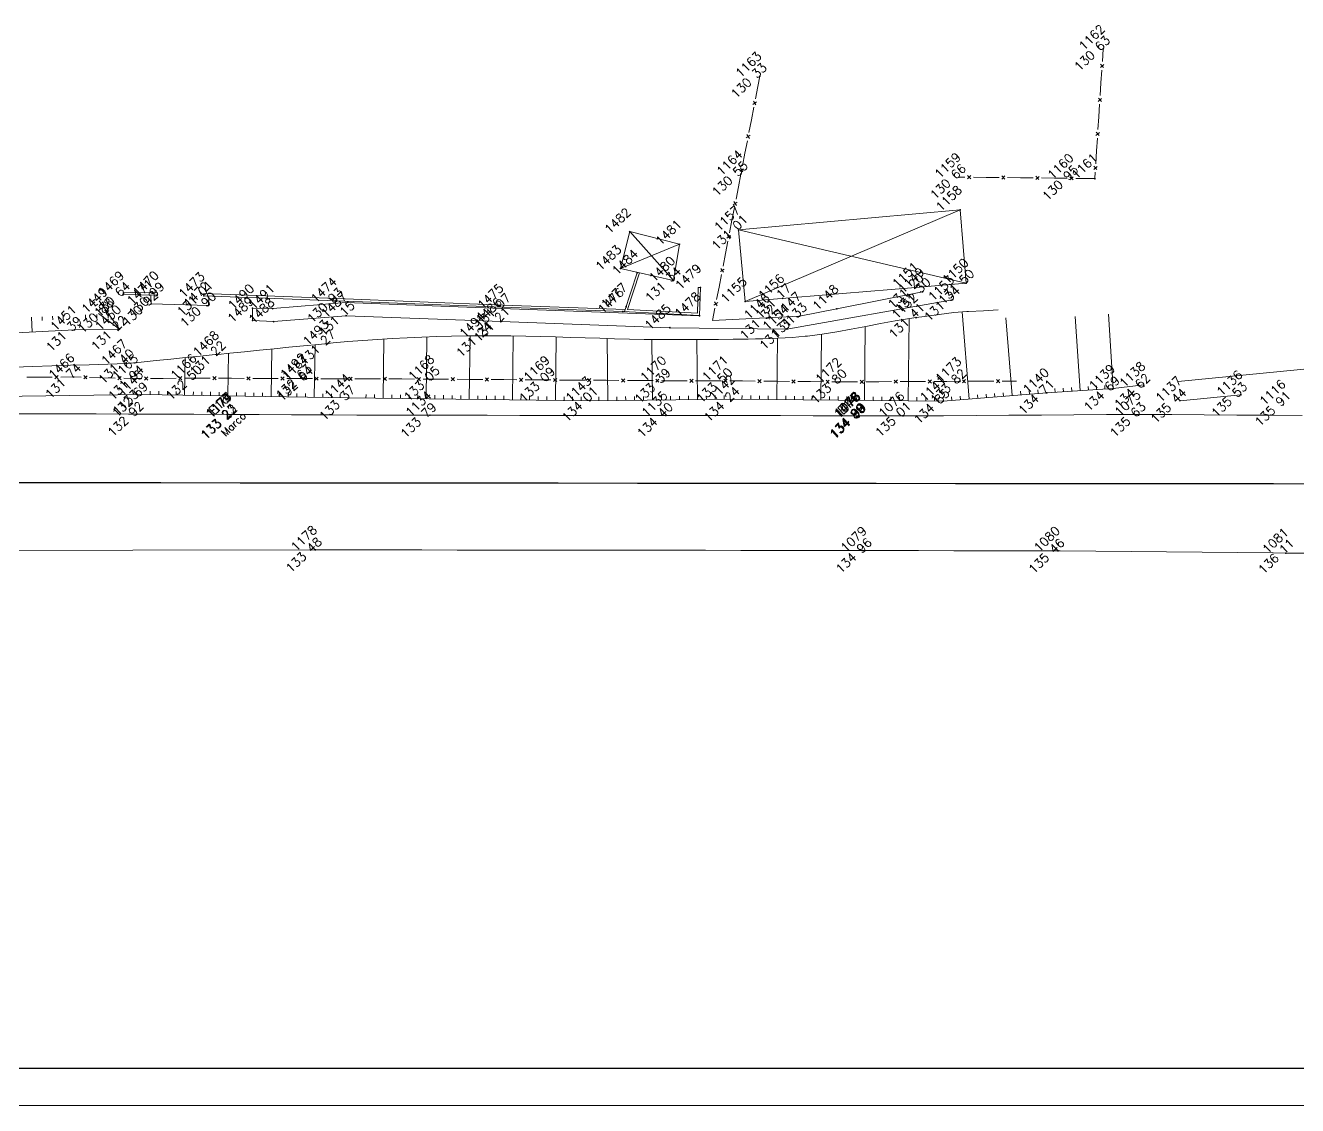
# Model space of a CAD drawing. Header units: millimetres. Extents: x -16 to 1007, y 828 to 1356.
# Drawn here: x 179.7 to 265.7, y 828 to 901 of the extents above; entities that cross this region are included whole.
import ezdxf
from ezdxf.enums import TextEntityAlignment as Align

# ---------------------------------------------------------------- set-up
doc = ezdxf.new("R2010")
doc.units = ezdxf.units.MM
doc.header["$LTSCALE"] = 4
for name, pattern in [('CONTINUOUS1', [0, 0, 0]), ('DGN1', [6.136558, 0, -6.136558]), ('DGN4', [16.364154, 8.182077, -4.091038, 0, -4.091038])]:
    doc.linetypes.add(name, pattern=pattern)
for name, color, linetype, lineweight in [('10', 7, 'CONTINUOUS1', 0), ('13', 7, 'CONTINUOUS1', 0), ('17', 7, 'CONTINUOUS1', 0), ('2', 7, 'CONTINUOUS1', 0), ('4', 7, 'CONTINUOUS1', 0), ('Level 17', 7, 'Continuous', 0), ('Level 22', 7, 'Continuous', 0)]:
    doc.layers.add(name, color=color, linetype=linetype, lineweight=lineweight)
for name, color, linetype, lineweight, true_color in [('19', 4, 'CONTINUOUS1', 0, 0x00ffff), ('51', 1, 'CONTINUOUS1', 0, 0xff0000), ('53', 3, 'CONTINUOUS1', 0, 0x00ff00), ('54', 4, 'CONTINUOUS1', 0, 0x00ffff), ('55', 5, 'CONTINUOUS1', 0, 0x0000ff), ('7', 6, 'CONTINUOUS1', 0, 0xff00ff), ('8', 1, 'CONTINUOUS1', 0, 0xff0000)]:
    doc.layers.add(name, color=color, linetype=linetype, lineweight=lineweight, true_color=true_color)
doc.styles.get("Standard").update_dxf_attribs({"font": 'txt_____.ttf'})

msp = doc.modelspace()

# ---------------------------------------------------------------- linework, layer by layer
at = {"layer": '10', "linetype": 'Continuous', "lineweight": 0}
for p, q in [((252.367, 898.171), (252.601, 898.376)), ((252.382, 898.39), (252.587, 898.156)), ((229.121, 895.846), (228.863, 895.672)), ((229.079, 895.63), (228.905, 895.888)), ((252.218, 895.871), (252.452, 896.077)), ((252.233, 896.091), (252.438, 895.857)), ((252.069, 893.572), (252.303, 893.777)), ((252.083, 893.792), (252.289, 893.558)), ((228.682, 893.584), (228.424, 893.41)), ((228.64, 893.368), (228.466, 893.626)), ((228.244, 891.322), (227.986, 891.148)), ((228.202, 891.107), (228.028, 891.364)), ((251.92, 891.273), (252.154, 891.478)), ((251.934, 891.492), (252.139, 891.259)), ((243.612, 890.861), (243.39, 890.644)), ((243.392, 890.864), (243.61, 890.642)), ((245.916, 890.834), (245.694, 890.617)), ((245.696, 890.837), (245.914, 890.615)), ((248.22, 890.807), (247.998, 890.59)), ((248, 890.81), (248.217, 890.588)), ((250.524, 890.78), (250.301, 890.563)), ((250.304, 890.783), (250.521, 890.56)), ((227.805, 889.061), (227.547, 888.887)), ((227.763, 888.845), (227.589, 889.102)), ((227.367, 886.799), (227.109, 886.625)), ((227.325, 886.583), (227.151, 886.841)), ((226.928, 884.537), (226.67, 884.363)), ((226.886, 884.321), (226.712, 884.579)), ((226.49, 882.275), (226.232, 882.101)), ((226.448, 882.059), (226.274, 882.317)), ((186.047, 880.483), (184.629, 881.541)), ((181.675, 877.348), (181.897, 877.129)), ((181.895, 877.349), (181.677, 877.128)), ((183.846, 877.332), (183.62, 877.117)), ((183.626, 877.337), (183.84, 877.112)), ((186.149, 877.273), (185.924, 877.059)), ((185.929, 877.279), (186.143, 877.053)), ((187.738, 877.251), (187.96, 877.033)), ((187.958, 877.253), (187.74, 877.031)), ((190.042, 877.269), (190.264, 877.051)), ((190.262, 877.27), (190.044, 877.049)), ((192.568, 877.27), (192.347, 877.052)), ((192.348, 877.272), (192.567, 877.051)), ((194.872, 877.259), (194.651, 877.04)), ((194.652, 877.26), (194.871, 877.039)), ((197.176, 877.248), (196.955, 877.029)), ((196.956, 877.249), (197.174, 877.028)), ((199.259, 877.239), (199.479, 877.018)), ((199.479, 877.238), (199.259, 877.019)), ((201.563, 877.231), (201.783, 877.01)), ((201.783, 877.23), (201.563, 877.011)), ((204.087, 877.222), (203.867, 877.002)), ((203.867, 877.222), (204.087, 877.002)), ((206.171, 877.214), (206.391, 876.993)), ((206.391, 877.213), (206.171, 876.994)), ((208.696, 877.199), (208.474, 876.981)), ((208.476, 877.201), (208.694, 876.979)), ((211, 877.182), (210.778, 876.964)), ((210.78, 877.184), (210.998, 876.962)), ((213.304, 877.165), (213.082, 876.946)), ((213.084, 877.166), (213.302, 876.945)), ((215.607, 877.148), (215.386, 876.93)), ((215.387, 877.15), (215.606, 876.928)), ((217.911, 877.134), (217.69, 876.915)), ((217.691, 877.135), (217.91, 876.914)), ((220.215, 877.119), (219.994, 876.901)), ((219.995, 877.121), (220.214, 876.899)), ((222.519, 877.105), (222.298, 876.886)), ((222.299, 877.106), (222.518, 876.885)), ((224.823, 877.099), (224.602, 876.88)), ((224.603, 877.1), (224.822, 876.88)), ((227.128, 877.095), (226.906, 876.877)), ((226.908, 877.097), (227.125, 876.875)), ((229.432, 877.072), (229.209, 876.855)), ((229.212, 877.074), (229.429, 876.852)), ((231.735, 877.05), (231.513, 876.832)), ((231.515, 877.052), (231.733, 876.83)), ((234.039, 877.028), (233.817, 876.81)), ((233.819, 877.03), (234.037, 876.808)), ((236.122, 877.028), (236.343, 876.809)), ((236.342, 877.029), (236.123, 876.808)), ((238.426, 877.039), (238.647, 876.82)), ((238.646, 877.04), (238.427, 876.819)), ((240.73, 877.05), (240.951, 876.831)), ((240.95, 877.051), (240.731, 876.83)), ((243.034, 877.061), (243.255, 876.842)), ((243.254, 877.062), (243.035, 876.841)), ((245.338, 877.072), (245.559, 876.853)), ((245.558, 877.073), (245.339, 876.852))]:
    msp.add_line(p, q, dxfattribs=at)
at = {"layer": '10', "linetype": 'DGN1', "lineweight": 0}
msp.add_line((246.6, 876.968), (257.629, 876.933), dxfattribs=at)
at = {"layer": '10', "linetype": 'Continuous', "lineweight": 0}
for points in [[(252.559, 899.423), (252.503, 898.561)], [(229.211, 896.89), (229.346, 897.585)], [(252.466, 897.986), (252.41, 897.124)], [(229.047, 896.042), (229.211, 896.89)], [(252.41, 897.124), (252.354, 896.261)], [(228.773, 894.628), (228.937, 895.476)], [(252.317, 895.687), (252.261, 894.824)], [(228.608, 893.78), (228.773, 894.628)], [(252.261, 894.824), (252.205, 893.962)], [(228.334, 892.366), (228.499, 893.215)], [(252.167, 893.387), (252.111, 892.525)], [(228.17, 891.518), (228.334, 892.366)], [(252.111, 892.525), (252.056, 891.663)], [(227.896, 890.105), (228.06, 890.953)], [(243.213, 890.756), (242.809, 890.761)], [(244.653, 890.739), (243.789, 890.749)], [(245.517, 890.729), (244.653, 890.739)], [(246.957, 890.712), (246.093, 890.722)], [(247.821, 890.702), (246.957, 890.712)], [(249.261, 890.685), (248.397, 890.695)], [(250.125, 890.675), (249.261, 890.685)], [(251.564, 890.656), (250.701, 890.668)], [(252.018, 891.088), (251.99, 890.651), (251.564, 890.656)], [(227.731, 889.256), (227.896, 890.105)], [(227.457, 887.843), (227.621, 888.691)], [(227.293, 886.994), (227.457, 887.843)], [(227.018, 885.581), (227.183, 886.429)], [(226.854, 884.733), (227.018, 885.581)], [(226.58, 883.319), (226.744, 884.167)], [(226.141, 881.057), (232.022, 881.345), (234.547, 881.848), (240.346, 883.003)], [(226.416, 882.471), (226.58, 883.319)], [(188.175, 882.193), (192.066, 882.079)], [(226.141, 881.057), (226.306, 881.905)], [(178.924, 877.918), (180.19, 877.957), (181.456, 877.996), (182.721, 878.036), (183.987, 878.075), (185.253, 878.115), (186.519, 878.154), (186.519, 878.154), (186.519, 878.154)], [(180.634, 877.233), (179.77, 877.228)], [(181.498, 877.237), (180.634, 877.233)], [(182.938, 877.245), (182.074, 877.24)], [(183.445, 877.232), (182.938, 877.245)], [(184.885, 877.195), (184.021, 877.217)], [(185.748, 877.173), (184.885, 877.195)], [(187.188, 877.137), (186.324, 877.159)], [(187.561, 877.139), (187.188, 877.137)], [(189.001, 877.151), (188.137, 877.144)], [(189.865, 877.157), (189.001, 877.151)], [(191.305, 877.167), (191.145, 877.167), (190.441, 877.162)], [(192.169, 877.162), (191.305, 877.167)], [(193.609, 877.155), (192.745, 877.16)], [(194.473, 877.151), (193.609, 877.155)], [(195.913, 877.144), (195.049, 877.149)], [(196.777, 877.14), (195.913, 877.144)], [(198.217, 877.133), (197.353, 877.137)], [(199.081, 877.13), (198.691, 877.131), (198.217, 877.133)], [(200.521, 877.124), (199.657, 877.127)], [(201.385, 877.121), (200.521, 877.124)], [(202.825, 877.116), (201.961, 877.119)], [(203.689, 877.113), (202.825, 877.116)], [(205.129, 877.108), (204.265, 877.111)], [(205.993, 877.105), (205.129, 877.108)], [(207.433, 877.099), (207.222, 877.1), (206.569, 877.103)], [(208.297, 877.092), (207.433, 877.099)], [(209.737, 877.081), (208.873, 877.088)], [(210.601, 877.075), (209.737, 877.081)], [(212.041, 877.064), (211.177, 877.071)], [(212.905, 877.058), (212.041, 877.064)], [(214.345, 877.047), (213.481, 877.053)], [(215.209, 877.041), (215.017, 877.042), (214.345, 877.047)], [(216.649, 877.032), (215.785, 877.037)], [(217.513, 877.026), (216.649, 877.032)], [(218.953, 877.017), (218.089, 877.023)], [(219.817, 877.012), (218.953, 877.017)], [(221.257, 877.003), (220.393, 877.008)], [(222.121, 876.998), (221.257, 877.003)], [(223.561, 876.992), (222.867, 876.993), (222.697, 876.994)], [(224.425, 876.99), (223.561, 876.992)], [(225.865, 876.988), (225.001, 876.989)], [(226.729, 876.986), (225.865, 876.988)], [(228.169, 876.975), (227.305, 876.983)], [(229.032, 876.966), (228.169, 876.975)], [(230.472, 876.952), (229.608, 876.961)], [(231.336, 876.944), (230.472, 876.952)], [(232.776, 876.93), (231.912, 876.938)], [(233.64, 876.922), (232.776, 876.93)], [(235.08, 876.913), (234.747, 876.911), (234.216, 876.916)], [(235.944, 876.917), (235.08, 876.913)], [(237.384, 876.924), (236.52, 876.92)], [(238.248, 876.928), (237.384, 876.924)], [(239.688, 876.935), (238.824, 876.931)], [(240.552, 876.939), (239.688, 876.935)], [(241.992, 876.946), (241.128, 876.942)], [(242.856, 876.95), (241.992, 876.946)], [(244.296, 876.957), (243.432, 876.953)], [(245.16, 876.961), (244.296, 876.957)], [(246.6, 876.968), (245.736, 876.964)], [(255.299, 876.702), (253.243, 876.458)], [(139.074, 874.79), (155.195, 874.733), (171.154, 874.754), (187.231, 874.737), (207.033, 874.655), (222.993, 874.638)]]:
    msp.add_lwpolyline(points, dxfattribs=at)
at = {"layer": '10', "linetype": 'Continuous', "lineweight": 13}
for points in [[(177.844, 874.751), (180.048, 874.749), (182.253, 874.747), (184.457, 874.743), (186.661, 874.739), (187.231, 874.737), (188.865, 874.733), (191.069, 874.724), (193.273, 874.714), (195.477, 874.702), (197.682, 874.69), (199.886, 874.679), (202.09, 874.669), (204.294, 874.661), (206.498, 874.656), (207.033, 874.655), (208.702, 874.653), (210.906, 874.651), (213.111, 874.649), (215.315, 874.646), (217.519, 874.644), (219.723, 874.642), (221.927, 874.639), (222.993, 874.638), (224.131, 874.637), (226.335, 874.635), (228.54, 874.633), (230.744, 874.63), (232.948, 874.628), (235.152, 874.626), (237.356, 874.624), (239.022, 874.622), (239.56, 874.622), (241.765, 874.626), (243.969, 874.638), (246.173, 874.653), (248.377, 874.67), (250.581, 874.685), (252.785, 874.696), (254.989, 874.7), (254.999, 874.7), (257.193, 874.696), (259.398, 874.686), (261.602, 874.672), (263.806, 874.657), (266.01, 874.643)], [(199.282, 865.558), (174.587, 865.506), (150.243, 865.543), (125.898, 865.546), (109.457, 865.494), (92.364, 865.526), (74.965, 865.583), (64.326, 865.704), (61.563, 865.211), (57.816, 862.762), (55.889, 862.118)], [(199.282, 865.558), (201.681, 865.555), (204.08, 865.552), (206.479, 865.549), (208.877, 865.546), (211.276, 865.543), (213.675, 865.54), (216.073, 865.537), (218.472, 865.534), (220.871, 865.531), (223.269, 865.528), (225.668, 865.525), (228.067, 865.522), (230.465, 865.519), (232.864, 865.516), (235.263, 865.513), (236.471, 865.512), (237.661, 865.51), (240.06, 865.506), (242.459, 865.502), (244.857, 865.497), (247.256, 865.491), (249.504, 865.485), (249.655, 865.485), (252.053, 865.473), (254.452, 865.452), (256.851, 865.427), (259.249, 865.399), (261.648, 865.372), (264.046, 865.347), (264.915, 865.34), (266.445, 865.329)]]:
    msp.add_lwpolyline(points, dxfattribs=at)
at = {"layer": '10', "linetype": 'DGN4', "lineweight": 30}
msp.add_lwpolyline([(178.09, 870.115), (183.463, 870.11), (188.837, 870.104), (194.211, 870.099), (199.584, 870.093), (204.958, 870.088), (210.332, 870.083), (215.705, 870.078), (221.079, 870.073), (226.453, 870.068), (231.826, 870.063), (237.2, 870.058), (242.574, 870.053), (247.948, 870.048), (253.321, 870.043), (258.695, 870.038), (264.069, 870.034), (269.442, 870.029)], dxfattribs=at)
at = {"layer": '13', "linetype": 'Continuous', "lineweight": 0}
for points in [[(252.541, 899.405, 1), (252.577, 899.44, 1), (252.541, 899.405, 1)], [(229.328, 897.567, 1), (229.364, 897.602, 1), (229.328, 897.567, 1)], [(228.042, 890.933, 1), (228.078, 890.968, 1), (228.042, 890.933, 1)], [(242.791, 890.744, 1), (242.826, 890.778, 1), (242.791, 890.744, 1)], [(250.382, 890.655, 1), (250.418, 890.689, 1), (250.382, 890.655, 1)], [(227.879, 887.165, 1), (227.915, 887.2, 1), (227.879, 887.165, 1)], [(223.492, 883.756, 1), (223.528, 883.791, 1), (223.492, 883.756, 1)], [(243.276, 883.567, 1), (243.312, 883.602, 1), (243.276, 883.567, 1)], [(186.273, 882.792, 1), (186.309, 882.827, 1), (186.273, 882.792, 1)], [(188.58, 882.767, 1), (188.616, 882.802, 1), (188.58, 882.767, 1)], [(191.724, 882.718, 1), (191.76, 882.753, 1), (191.724, 882.718, 1)], [(230.868, 882.544, 1), (230.904, 882.579, 1), (230.868, 882.544, 1)], [(239.86, 883.27, 1), (239.896, 883.305, 1), (239.86, 883.27, 1)], [(240.328, 882.986, 1), (240.364, 883.021, 1), (240.328, 882.986, 1)], [(185.155, 881.676, 1), (185.191, 881.711, 1), (185.155, 881.676, 1)], [(188.157, 882.176, 1), (188.193, 882.211, 1), (188.157, 882.176, 1)], [(192.048, 882.062, 1), (192.084, 882.096, 1), (192.048, 882.062, 1)], [(200.664, 882.375, 1), (200.7, 882.41, 1), (200.664, 882.375, 1)], [(211.927, 881.938, 1), (211.963, 881.972, 1), (211.927, 881.938, 1)], [(242.356, 882.451, 1), (242.392, 882.485, 1), (242.356, 882.451, 1)], [(201.346, 881.37, 1), (201.382, 881.405, 1), (201.346, 881.37, 1)], [(211.824, 880.981, 1), (211.86, 881.016, 1), (211.824, 880.981, 1)], [(229.894, 881.224, 1), (229.93, 881.259, 1), (229.894, 881.224, 1)], [(232.004, 881.328, 1), (232.04, 881.363, 1), (232.004, 881.328, 1)], [(239.888, 881.237, 1), (239.924, 881.271, 1), (239.888, 881.237, 1)], [(182.975, 880.413, 1), (183.011, 880.448, 1), (182.975, 880.413, 1)], [(186.029, 880.466, 1), (186.065, 880.5, 1), (186.029, 880.466, 1)], [(210.705, 880.027, 1), (210.741, 880.061, 1), (210.705, 880.027, 1)], [(231.15, 880.468, 1), (231.186, 880.503, 1), (231.15, 880.468, 1)], [(200.114, 879.495, 1), (200.15, 879.529, 1), (200.114, 879.495, 1)], [(192.688, 878.755, 1), (192.724, 878.79, 1), (192.688, 878.755, 1)], [(186.478, 878.179, 1), (186.514, 878.214, 1), (186.478, 878.179, 1)], [(182.92, 877.227, 1), (182.956, 877.262, 1), (182.92, 877.227, 1)], [(187.17, 877.119, 1), (187.206, 877.154, 1), (187.17, 877.119, 1)], [(191.127, 877.15, 1), (191.163, 877.185, 1), (191.127, 877.15, 1)], [(198.582, 877.247, 1), (198.618, 877.282, 1), (198.582, 877.247, 1)], [(198.673, 877.114, 1), (198.709, 877.148, 1), (198.673, 877.114, 1)], [(207.204, 877.083, 1), (207.24, 877.118, 1), (207.204, 877.083, 1)], [(214.999, 877.025, 1), (215.035, 877.059, 1), (214.999, 877.025, 1)], [(222.849, 876.976, 1), (222.885, 877.01, 1), (222.849, 876.976, 1)], [(226.994, 876.968, 1), (227.03, 877.003, 1), (226.994, 876.968, 1)], [(234.729, 876.894, 1), (234.765, 876.928, 1), (234.729, 876.894, 1)], [(242.844, 876.933, 1), (242.88, 876.967, 1), (242.844, 876.933, 1)], [(255.283, 876.615, 1), (255.319, 876.65, 1), (255.283, 876.615, 1)], [(187.51, 876.037, 1), (187.546, 876.072, 1), (187.51, 876.037, 1)], [(201.526, 875.81, 1), (201.562, 875.845, 1), (201.526, 875.81, 1)], [(227.524, 875.729, 1), (227.56, 875.764, 1), (227.524, 875.729, 1)], [(248.723, 876.151, 1), (248.758, 876.185, 1), (248.723, 876.151, 1)], [(253.225, 876.441, 1), (253.261, 876.476, 1), (253.225, 876.441, 1)], [(261.847, 876.03, 1), (261.883, 876.064, 1), (261.847, 876.03, 1)], [(217.828, 875.625, 1), (217.864, 875.659, 1), (217.828, 875.625, 1)], [(241.722, 875.588, 1), (241.758, 875.623, 1), (241.722, 875.588, 1)], [(257.739, 875.622, 1), (257.775, 875.657, 1), (257.739, 875.622, 1)], [(264.71, 875.351, 1), (264.746, 875.385, 1), (264.71, 875.351, 1)], [(187.213, 874.72, 1), (187.249, 874.755, 1), (187.213, 874.72, 1)], [(193.495, 874.541, 1), (193.531, 874.576, 1), (193.495, 874.541, 1)], [(193.495, 874.541, 1), (193.531, 874.576, 1), (193.495, 874.541, 1)], [(193.54, 874.539, 1), (193.576, 874.574, 1), (193.54, 874.539, 1)], [(207.015, 874.638, 1), (207.051, 874.673, 1), (207.015, 874.638, 1)], [(222.975, 874.621, 1), (223.01, 874.656, 1), (222.975, 874.621, 1)], [(236.009, 874.566, 1), (236.045, 874.601, 1), (236.009, 874.566, 1)], [(236.013, 874.608, 1), (236.049, 874.643, 1), (236.013, 874.608, 1)], [(236.02, 874.559, 1), (236.056, 874.594, 1), (236.02, 874.559, 1)], [(236.032, 874.56, 1), (236.068, 874.595, 1), (236.032, 874.56, 1)], [(239.004, 874.605, 1), (239.04, 874.639, 1), (239.004, 874.605, 1)], [(254.981, 874.683, 1), (255.017, 874.717, 1), (254.981, 874.683, 1)], [(199.265, 865.54, 1), (199.3, 865.575, 1), (199.265, 865.54, 1)], [(236.453, 865.494, 1), (236.489, 865.529, 1), (236.453, 865.494, 1)], [(249.486, 865.468, 1), (249.522, 865.503, 1), (249.486, 865.468, 1)], [(264.897, 865.323, 1), (264.933, 865.357, 1), (264.897, 865.323, 1)]]:
    msp.add_lwpolyline(points, format="xyb", dxfattribs=at)
at = {"layer": '17', "linetype": 'Continuous', "lineweight": 0}
msp.add_lwpolyline([(193.531, 874.531, 1), (193.585, 874.583, 1), (193.531, 874.531, 1)], format="xyb", dxfattribs=at)
at = {"layer": '19', "linetype": 'Continuous', "lineweight": 0}
for p in [(242.374, 882.468), (223.255, 880.576)]:
    msp.add_line(p, (231.168, 880.485), dxfattribs=at)
for points in [[(223.255, 880.576), (211.842, 880.999), (201.364, 881.387), (196.462, 880.984), (195.043, 881.06), (195.041, 881.897), (196.4, 881.863)], [(225.267, 881.384), (211.875, 881.879), (201.344, 882.27), (196.406, 881.863)]]:
    msp.add_lwpolyline(points, dxfattribs=at)
at = {"layer": '2', "linetype": 'Continuous', "lineweight": 0}
for p, q in [((220.195, 881.66), (221.047, 884.279)), ((220.402, 881.8), (221.21, 884.283)), ((186.291, 882.81), (186.292, 882.964)), ((188.598, 882.784), (186.291, 882.81)), ((188.6, 882.938), (186.292, 882.964)), ((188.175, 882.193), (188.15, 882.777)), ((188.598, 882.784), (188.6, 882.938)), ((192.066, 882.079), (192.076, 882.662)), ((266.833, 877.846), (257.629, 876.933))]:
    msp.add_line(p, q, dxfattribs=at)
for points in [[(191.742, 882.735), (191.748, 882.885)], [(191.742, 882.735), (200.682, 882.392), (211.945, 881.955), (220.081, 881.666)], [(191.748, 882.885), (200.738, 882.54), (211.954, 882.105), (220.244, 881.811)], [(220.081, 881.666), (225.267, 881.39), (225.321, 883.291)], [(220.402, 881.8), (225.122, 881.558), (225.171, 883.295)], [(225.321, 883.291), (225.171, 883.295)], [(261.865, 876.047), (257.757, 875.639)]]:
    msp.add_lwpolyline(points, dxfattribs=at)
at = {"layer": '4', "linetype": 'Continuous', "lineweight": 0}
msp.add_line((187.528, 876.054), (155.904, 875.606), dxfattribs=at)
for points in [[(184.663, 882.399), (186.047, 880.483), (182.993, 880.43), (177.301, 880.137), (173.048, 879.903)], [(184.367, 882.473), (184.165, 882.327)], [(184.586, 882.171), (184.383, 882.024)], [(184.804, 881.868), (184.602, 881.722)], [(186.519, 878.154), (187.516, 878.254), (188.514, 878.354), (189.512, 878.453), (190.51, 878.553), (191.507, 878.653), (192.505, 878.753), (192.706, 878.773), (193.503, 878.852), (194.5, 878.952), (195.498, 879.051), (196.496, 879.151), (197.493, 879.25), (198.491, 879.349), (199.489, 879.448), (200.132, 879.512), (200.487, 879.547), (201.486, 879.637), (202.486, 879.716), (203.486, 879.786), (204.488, 879.847), (205.49, 879.898), (206.492, 879.94), (207.494, 879.974), (208.497, 879.999), (209.5, 880.016), (210.503, 880.026), (210.705, 880.027), (211.505, 880.027), (212.507, 880.018), (213.51, 880.002), (214.512, 879.979), (215.515, 879.952), (216.517, 879.921), (217.519, 879.89), (218.522, 879.859), (219.524, 879.83), (220.527, 879.805), (221.529, 879.785), (222.532, 879.773), (223.027, 879.77), (223.534, 879.768), (224.537, 879.769), (225.54, 879.773), (226.542, 879.781), (227.545, 879.792), (228.548, 879.806), (229.045, 879.814), (229.55, 879.824), (230.552, 879.858), (231.553, 879.917), (232.402, 879.995), (232.553, 880.012), (233.548, 880.144), (234.538, 880.303), (235.525, 880.48), (236.51, 880.666), (237.496, 880.853), (238.482, 881.031), (239.472, 881.192), (239.906, 881.254), (240.465, 881.332), (241.458, 881.472), (242.454, 881.592), (243.328, 881.661), (243.453, 881.667), (244.455, 881.72), (245.456, 881.773), (245.456, 881.773), (245.456, 881.773)], [(180.147, 880.284), (180.095, 881.282)], [(180.82, 881.069), (180.807, 881.319)], [(181.531, 881.106), (181.518, 881.356)], [(182.243, 881.143), (182.23, 881.392)], [(183.743, 881.193), (183.739, 881.443)], [(184.507, 881.206), (184.503, 881.456)], [(185.271, 881.22), (185.266, 881.47)], [(239.374, 875.629), (239.429, 881.185)], [(243.49, 875.746), (243.016, 881.641)], [(246.407, 875.981), (245.984, 881.24)], [(250.992, 876.313), (250.668, 881.339)], [(253.243, 876.458), (252.918, 881.499)], [(209.695, 875.735), (209.744, 880.019)], [(212.606, 875.702), (212.655, 880.016)], [(233.458, 875.688), (233.502, 880.137)], [(236.416, 875.658), (236.465, 880.658)], [(196.288, 875.913), (196.34, 879.135)], [(199.208, 875.865), (199.266, 879.426)], [(203.873, 875.801), (203.919, 879.814)], [(206.784, 875.768), (206.831, 879.953)], [(215.517, 875.668), (215.566, 879.95)], [(219.058, 875.655), (219.013, 879.844)], [(222.088, 875.688), (222.044, 879.778)], [(225.118, 875.72), (225.074, 879.77)], [(230.5, 875.717), (230.541, 879.857)], [(190.448, 876.007), (190.489, 878.551)], [(193.368, 875.96), (193.414, 878.844)], [(251.555, 876.35), (251.539, 876.599)], [(252.117, 876.386), (252.101, 876.635)], [(252.68, 876.422), (252.664, 876.672)], [(253.243, 876.458), (248.74, 876.168), (241.74, 875.606), (227.542, 875.746), (217.846, 875.642), (201.544, 875.828), (187.528, 876.054)], [(188.112, 876.045), (188.116, 876.295)], [(188.696, 876.035), (188.7, 876.285)], [(189.28, 876.026), (189.284, 876.276)], [(189.864, 876.016), (189.868, 876.266)], [(191.032, 875.998), (191.036, 876.247)], [(191.616, 875.988), (191.62, 876.238)], [(192.2, 875.979), (192.204, 876.229)], [(192.784, 875.969), (192.788, 876.219)], [(193.952, 875.95), (193.956, 876.2)], [(194.536, 875.941), (194.54, 876.191)], [(195.12, 875.931), (195.124, 876.181)], [(195.704, 875.922), (195.708, 876.172)], [(196.872, 875.903), (196.876, 876.153)], [(197.456, 875.894), (197.46, 876.144)], [(198.04, 875.884), (198.044, 876.134)], [(198.624, 875.875), (198.628, 876.125)], [(199.792, 875.856), (199.796, 876.106)], [(200.376, 875.847), (200.38, 876.096)], [(200.96, 875.837), (200.964, 876.087)], [(202.708, 875.814), (202.711, 876.064)], [(203.291, 875.808), (203.293, 876.058)], [(204.455, 875.795), (204.458, 876.045)], [(205.037, 875.788), (205.04, 876.038)], [(205.619, 875.781), (205.622, 876.031)], [(206.202, 875.775), (206.204, 876.025)], [(207.366, 875.761), (207.369, 876.011)], [(207.948, 875.755), (207.951, 876.005)], [(208.53, 875.748), (208.533, 875.998)], [(209.113, 875.741), (209.116, 875.991)], [(210.277, 875.728), (210.28, 875.978)], [(210.859, 875.722), (210.862, 875.972)], [(211.442, 875.715), (211.444, 875.965)], [(212.024, 875.708), (212.027, 875.958)], [(213.188, 875.695), (213.191, 875.945)], [(213.77, 875.688), (213.773, 875.938)], [(214.353, 875.682), (214.355, 875.932)], [(214.935, 875.675), (214.938, 875.925)], [(216.099, 875.662), (216.102, 875.912)], [(216.681, 875.655), (216.684, 875.905)], [(217.264, 875.649), (217.266, 875.899)], [(218.452, 875.649), (218.449, 875.899)], [(219.664, 875.662), (219.661, 875.912)], [(220.27, 875.668), (220.267, 875.918)], [(220.876, 875.675), (220.873, 875.925)], [(221.482, 875.681), (221.479, 875.931)], [(222.694, 875.694), (222.691, 875.944)], [(223.3, 875.701), (223.297, 875.951)], [(223.906, 875.707), (223.903, 875.957)], [(224.512, 875.714), (224.509, 875.964)], [(225.724, 875.727), (225.722, 875.977)], [(226.33, 875.733), (226.328, 875.983)], [(226.936, 875.74), (226.934, 875.99)], [(228.134, 875.741), (228.136, 875.991)], [(228.725, 875.735), (228.728, 875.985)], [(229.317, 875.729), (229.319, 875.979)], [(229.909, 875.723), (229.911, 875.973)], [(231.092, 875.711), (231.094, 875.961)], [(231.683, 875.705), (231.686, 875.955)], [(232.275, 875.699), (232.277, 875.949)], [(232.866, 875.694), (232.869, 875.944)], [(234.049, 875.682), (234.052, 875.932)], [(234.641, 875.676), (234.644, 875.926)], [(235.233, 875.67), (235.235, 875.92)], [(235.824, 875.664), (235.827, 875.914)], [(237.007, 875.652), (237.01, 875.902)], [(237.599, 875.647), (237.601, 875.897)], [(238.19, 875.641), (238.193, 875.891)], [(238.782, 875.635), (238.784, 875.885)], [(239.965, 875.623), (239.968, 875.873)], [(240.557, 875.617), (240.559, 875.867)], [(241.148, 875.611), (241.151, 875.861)], [(242.323, 875.652), (242.303, 875.902)], [(242.907, 875.699), (242.887, 875.948)], [(244.073, 875.793), (244.053, 876.042)], [(244.657, 875.84), (244.637, 876.089)], [(245.24, 875.887), (245.22, 876.136)], [(245.823, 875.934), (245.803, 876.183)], [(246.99, 876.027), (246.97, 876.277)], [(247.574, 876.074), (247.554, 876.323)], [(248.157, 876.121), (248.137, 876.37)], [(249.303, 876.204), (249.287, 876.454)], [(249.866, 876.241), (249.85, 876.49)], [(250.429, 876.277), (250.413, 876.526)]]:
    msp.add_lwpolyline(points, dxfattribs=at)
at = {"layer": '51', "linetype": 'Continuous', "lineweight": 0}
for points in [[(220.522, 887.054, 1), (220.558, 887.088, 1), (220.522, 887.054, 1)], [(223.899, 886.197, 1), (223.935, 886.232, 1), (223.899, 886.197, 1)], [(219.907, 884.551, 1), (219.943, 884.586, 1), (219.907, 884.551, 1)], [(221.029, 884.261, 1), (221.065, 884.296, 1), (221.029, 884.261, 1)], [(223.492, 883.756, 1), (223.528, 883.791, 1), (223.492, 883.756, 1)], [(186.273, 882.792, 1), (186.309, 882.827, 1), (186.273, 882.792, 1)], [(188.58, 882.767, 1), (188.616, 882.802, 1), (188.58, 882.767, 1)], [(191.724, 882.718, 1), (191.76, 882.753, 1), (191.724, 882.718, 1)], [(225.303, 883.273, 1), (225.339, 883.308, 1), (225.303, 883.273, 1)], [(185.155, 881.676, 1), (185.191, 881.711, 1), (185.155, 881.676, 1)], [(188.157, 882.176, 1), (188.193, 882.211, 1), (188.157, 882.176, 1)], [(192.048, 882.062, 1), (192.084, 882.096, 1), (192.048, 882.062, 1)], [(195.023, 881.88, 1), (195.059, 881.914, 1), (195.023, 881.88, 1)], [(196.382, 881.845, 1), (196.418, 881.88, 1), (196.382, 881.845, 1)], [(200.664, 882.375, 1), (200.7, 882.41, 1), (200.664, 882.375, 1)], [(211.927, 881.938, 1), (211.963, 881.972, 1), (211.927, 881.938, 1)], [(220.286, 881.979, 1), (220.322, 882.014, 1), (220.286, 881.979, 1)], [(195.026, 881.043, 1), (195.061, 881.077, 1), (195.026, 881.043, 1)], [(196.444, 880.966, 1), (196.48, 881.001, 1), (196.444, 880.966, 1)], [(201.346, 881.37, 1), (201.382, 881.405, 1), (201.346, 881.37, 1)], [(211.824, 880.981, 1), (211.86, 881.016, 1), (211.824, 880.981, 1)], [(220.063, 881.649, 1), (220.099, 881.684, 1), (220.063, 881.649, 1)], [(225.249, 881.372, 1), (225.285, 881.407, 1), (225.249, 881.372, 1)], [(182.975, 880.413, 1), (183.011, 880.448, 1), (182.975, 880.413, 1)], [(186.029, 880.466, 1), (186.065, 880.5, 1), (186.029, 880.466, 1)], [(210.705, 880.027, 1), (210.741, 880.061, 1), (210.705, 880.027, 1)], [(223.237, 880.559, 1), (223.273, 880.594, 1), (223.237, 880.559, 1)], [(200.114, 879.495, 1), (200.15, 879.529, 1), (200.114, 879.495, 1)], [(192.688, 878.755, 1), (192.724, 878.79, 1), (192.688, 878.755, 1)], [(186.478, 878.179, 1), (186.514, 878.214, 1), (186.478, 878.179, 1)], [(182.92, 877.227, 1), (182.956, 877.262, 1), (182.92, 877.227, 1)], [(198.582, 877.247, 1), (198.618, 877.282, 1), (198.582, 877.247, 1)], [(236.02, 874.559, 1), (236.056, 874.594, 1), (236.02, 874.559, 1)]]:
    msp.add_lwpolyline(points, format="xyb", dxfattribs=at)
at = {"layer": '53', "linetype": 'Continuous', "lineweight": 0}
for points in [[(193.468, 874.515, 1), (193.558, 874.602, 1), (193.468, 874.515, 1)], [(235.981, 874.533, 1), (236.071, 874.62, 1), (235.981, 874.533, 1)]]:
    msp.add_lwpolyline(points, format="xyb", dxfattribs=at)
at = {"layer": '54', "linetype": 'Continuous', "lineweight": 0}
for points in [[(236.009, 874.566, 1), (236.045, 874.601, 1), (236.009, 874.566, 1)], [(236.013, 874.608, 1), (236.049, 874.643, 1), (236.013, 874.608, 1)], [(239.004, 874.605, 1), (239.04, 874.639, 1), (239.004, 874.605, 1)], [(254.981, 874.683, 1), (255.017, 874.717, 1), (254.981, 874.683, 1)], [(236.453, 865.494, 1), (236.489, 865.529, 1), (236.453, 865.494, 1)], [(249.486, 865.468, 1), (249.522, 865.503, 1), (249.486, 865.468, 1)], [(264.897, 865.323, 1), (264.933, 865.357, 1), (264.897, 865.323, 1)]]:
    msp.add_lwpolyline(points, format="xyb", dxfattribs=at)
at = {"layer": '55', "linetype": 'Continuous', "lineweight": 0}
for points in [[(252.541, 899.405, 1), (252.577, 899.44, 1), (252.541, 899.405, 1)], [(229.328, 897.567, 1), (229.364, 897.602, 1), (229.328, 897.567, 1)], [(228.042, 890.933, 1), (228.078, 890.968, 1), (228.042, 890.933, 1)], [(242.791, 890.744, 1), (242.826, 890.778, 1), (242.791, 890.744, 1)], [(250.382, 890.655, 1), (250.418, 890.689, 1), (250.382, 890.655, 1)], [(251.972, 890.633, 1), (252.008, 890.668, 1), (251.972, 890.633, 1)], [(242.876, 888.526, 1), (242.912, 888.561, 1), (242.876, 888.526, 1)], [(227.879, 887.165, 1), (227.915, 887.2, 1), (227.879, 887.165, 1)], [(243.276, 883.567, 1), (243.312, 883.602, 1), (243.276, 883.567, 1)], [(230.868, 882.544, 1), (230.904, 882.579, 1), (230.868, 882.544, 1)], [(239.86, 883.27, 1), (239.896, 883.305, 1), (239.86, 883.27, 1)], [(240.328, 882.986, 1), (240.364, 883.021, 1), (240.328, 882.986, 1)], [(228.326, 882.333, 1), (228.362, 882.368, 1), (228.326, 882.333, 1)], [(234.529, 881.831, 1), (234.565, 881.866, 1), (234.529, 881.831, 1)], [(242.356, 882.451, 1), (242.392, 882.485, 1), (242.356, 882.451, 1)], [(229.894, 881.224, 1), (229.93, 881.259, 1), (229.894, 881.224, 1)], [(232.004, 881.328, 1), (232.04, 881.363, 1), (232.004, 881.328, 1)], [(239.888, 881.237, 1), (239.924, 881.271, 1), (239.888, 881.237, 1)], [(231.15, 880.468, 1), (231.186, 880.503, 1), (231.15, 880.468, 1)], [(187.17, 877.119, 1), (187.206, 877.154, 1), (187.17, 877.119, 1)], [(191.127, 877.15, 1), (191.163, 877.185, 1), (191.127, 877.15, 1)], [(198.673, 877.114, 1), (198.709, 877.148, 1), (198.673, 877.114, 1)], [(207.204, 877.083, 1), (207.24, 877.118, 1), (207.204, 877.083, 1)], [(214.999, 877.025, 1), (215.035, 877.059, 1), (214.999, 877.025, 1)], [(222.849, 876.976, 1), (222.885, 877.01, 1), (222.849, 876.976, 1)], [(226.994, 876.968, 1), (227.03, 877.003, 1), (226.994, 876.968, 1)], [(234.729, 876.894, 1), (234.765, 876.928, 1), (234.729, 876.894, 1)], [(242.844, 876.933, 1), (242.88, 876.967, 1), (242.844, 876.933, 1)], [(255.283, 876.615, 1), (255.319, 876.65, 1), (255.283, 876.615, 1)], [(187.51, 876.037, 1), (187.546, 876.072, 1), (187.51, 876.037, 1)], [(201.526, 875.81, 1), (201.562, 875.845, 1), (201.526, 875.81, 1)], [(227.524, 875.729, 1), (227.56, 875.764, 1), (227.524, 875.729, 1)], [(248.723, 876.151, 1), (248.758, 876.185, 1), (248.723, 876.151, 1)], [(253.225, 876.441, 1), (253.261, 876.476, 1), (253.225, 876.441, 1)], [(261.847, 876.03, 1), (261.883, 876.064, 1), (261.847, 876.03, 1)], [(217.828, 875.625, 1), (217.864, 875.659, 1), (217.828, 875.625, 1)], [(241.722, 875.588, 1), (241.758, 875.623, 1), (241.722, 875.588, 1)], [(257.739, 875.622, 1), (257.775, 875.657, 1), (257.739, 875.622, 1)], [(264.71, 875.351, 1), (264.746, 875.385, 1), (264.71, 875.351, 1)], [(187.213, 874.72, 1), (187.249, 874.755, 1), (187.213, 874.72, 1)], [(193.495, 874.541, 1), (193.531, 874.576, 1), (193.495, 874.541, 1)], [(193.495, 874.541, 1), (193.531, 874.576, 1), (193.495, 874.541, 1)], [(193.54, 874.539, 1), (193.576, 874.574, 1), (193.54, 874.539, 1)], [(207.015, 874.638, 1), (207.051, 874.673, 1), (207.015, 874.638, 1)], [(222.975, 874.621, 1), (223.01, 874.656, 1), (222.975, 874.621, 1)], [(236.032, 874.56, 1), (236.068, 874.595, 1), (236.032, 874.56, 1)], [(199.265, 865.54, 1), (199.3, 865.575, 1), (199.265, 865.54, 1)]]:
    msp.add_lwpolyline(points, format="xyb", dxfattribs=at)
at = {"layer": '7', "linetype": 'Continuous', "lineweight": 0}
for p, q in [((242.894, 888.544), (243.294, 883.585)), ((220.54, 887.071), (223.51, 883.774)), ((228.344, 882.351), (227.897, 887.182)), ((223.917, 886.214), (219.925, 884.568)), ((243.294, 883.585), (239.878, 883.287))]:
    msp.add_line(p, q, dxfattribs=at)
for points in [[(227.897, 887.182), (242.894, 888.544)], [(242.894, 888.544), (228.344, 882.351)], [(223.51, 883.774), (223.917, 886.214), (220.54, 887.071), (219.925, 884.568), (223.51, 883.774)], [(227.897, 887.182), (243.294, 883.585)], [(228.344, 882.351), (239.878, 883.287)]]:
    msp.add_lwpolyline(points, dxfattribs=at)
at = {"layer": '8', "linetype": 'Continuous', "lineweight": 0}
msp.add_lwpolyline([(198.582, 877.247, 1), (198.618, 877.282, 1), (198.582, 877.247, 1)], format="xyb", dxfattribs=at)
at = {"layer": 'Level 17', "color": 7, "linetype": 'Continuous', "lineweight": 0}
msp.add_lwpolyline([(499.762, 827.992), (-16.204, 827.992)], dxfattribs=at)
at = {"layer": 'Level 22', "color": 7, "linetype": 'Continuous', "lineweight": 30}
msp.add_lwpolyline([(497.262, 830.492), (-6.073, 830.492)], dxfattribs=at)

# ---------------------------------------------------------------- texts
at = {"layer": '13', "linetype": 'Continuous', "lineweight": 0}
for s, p in [('130 63 ', (252.17, 899.047)), ('130 33 ', (228.956, 897.209)), ('130 55 ', (227.67, 890.575)), ('130 66 ', (242.419, 890.385)), ('130 95 ', (250.011, 890.296)), ('131 01 ', (227.652, 886.945)), ('131 34 ', (223.157, 883.432)), ('131 50 ', (242.977, 883.278)), ('130 64 ', (185.901, 882.434)), ('130 99 ', (188.209, 882.408)), ('131 01 ', (191.497, 882.498)), ('131 17 ', (230.605, 882.29)), ('131 20 ', (239.56, 882.981)), ('131 30 ', (240.029, 882.697)), ('130 92 ', (187.786, 881.817)), ('130 90 ', (191.713, 881.738)), ('130 93 ', (200.293, 882.016)), ('131 07 ', (211.628, 881.648)), ('131 34 ', (242.02, 882.127)), ('130 88 ', (184.783, 881.317)), ('131 15 ', (201.083, 881.115)), ('131 21 ', (211.561, 880.727)), ('131 32 ', (229.558, 880.901)), ('131 33 ', (231.669, 881.004)), ('131 41 ', (239.624, 880.982)), ('131 39 ', (182.639, 880.089)), ('131 22 ', (185.694, 880.142)), ('131 24 ', (210.37, 879.703)), ('131 31 ', (230.886, 880.213)), ('131 27 ', (199.779, 879.171)), ('131 22 ', (192.353, 878.432)), ('131 40 ', (186.179, 877.89)), ('131 74 ', (182.585, 876.904)), ('131 94 ', (186.835, 876.795)), ('132 50 ', (190.756, 876.791)), ('132 63 ', (198.175, 876.854)), ('132 64 ', (198.266, 876.72)), ('133 05 ', (206.832, 876.724)), ('133 09 ', (214.628, 876.666)), ('133 39 ', (222.442, 876.582)), ('133 50 ', (226.622, 876.61)), ('133 80 ', (234.357, 876.535)), ('133 82 ', (242.436, 876.539)), ('134 62 ', (254.876, 876.222)), ('132 69 ', (187.102, 875.643)), ('133 37 ', (201.119, 875.417)), ('134 71 ', (248.387, 875.827)), ('134 69 ', (252.818, 876.048)), ('135 53 ', (261.44, 875.636)), ('134 01 ', (217.528, 875.335)), ('134 24 ', (227.117, 875.336)), ('134 85 ', (241.314, 875.195)), ('135 44 ', (257.332, 875.229)), ('135 91 ', (264.374, 875.027)), ('132 92 ', (186.806, 874.327)), ('133 23 ', (193.088, 874.148)), ('133 23 ', (193.087, 874.148)), ('133 22 ', (193.133, 874.146)), ('133 79 ', (206.608, 874.245)), ('134 40 ', (222.603, 874.262)), ('134 89 ', (235.612, 874.166)), ('134 88 ', (235.624, 874.167)), ('134 90 ', (235.637, 874.207)), ('134 90 ', (235.642, 874.25)), ('135 01 ', (238.705, 874.316)), ('135 63 ', (254.573, 874.289)), ('133 48 ', (198.857, 865.147)), ('134 96 ', (236.046, 865.101)), ('135 46 ', (249.078, 865.074)), ('136 11 ', (264.612, 865.047))]:
    msp.add_text(s, height=0.6, rotation=44, dxfattribs=at).set_placement(p, align=Align.CENTER)
at = {"layer": '17', "linetype": 'Continuous', "lineweight": 0}
msp.add_text('Marco', height=0.5, rotation=44, dxfattribs=at).set_placement((193.926, 873.87), align=Align.CENTER)
at = {"layer": '51', "linetype": 'Continuous', "lineweight": 0}
for s, p in [('1482', (219.925, 887.589)), ('1481', (223.374, 886.801)), ('1483', (219.309, 885.086)), ('1484', (220.431, 884.796)), ('1480', (222.931, 884.326)), ('1469', (185.675, 883.327)), ('1470', (188.018, 883.336)), ('1473', (191.126, 883.253)), ('1479', (224.706, 883.808)), ('1471', (187.632, 882.78)), ('1472', (191.451, 882.596)), ('1490', (194.461, 882.449)), ('1491', (195.856, 882.45)), ('1474', (200.066, 882.91)), ('1475', (211.33, 882.472)), ('1477', (219.689, 882.514)), ('1449', (184.557, 882.211)), ('1489', (194.428, 881.577)), ('1487', (200.749, 881.905)), ('1476', (219.466, 882.184)), ('1478', (224.652, 881.907)), ('1451', (182.449, 881.017)), ('1450', (185.467, 881.035)), ('1488', (195.846, 881.501)), ('1486', (211.227, 881.516)), ('1485', (222.639, 881.094)), ('1493', (199.516, 880.03)), ('1494', (210.108, 880.562)), ('1468', (192.09, 879.29)), ('1467', (185.88, 878.714)), ('1466', (182.322, 877.762)), ('1492', (197.984, 877.782)), ('1446', (235.422, 875.094))]:
    msp.add_text(s, height=0.6, rotation=44, dxfattribs=at).set_placement(p, align=Align.CENTER)
at = {"layer": '53', "linetype": 'Continuous', "lineweight": 0}
for s, p in [('E16', (192.981, 875.157)), ('E14', (235.495, 875.175))]:
    msp.add_text(s, height=0.6, rotation=44, dxfattribs=at).set_placement(p, align=Align.CENTER)
at = {"layer": '54', "linetype": 'Continuous', "lineweight": 0}
for s, p in [('1077', (235.447, 875.135)), ('1078', (235.452, 875.178)), ('1076', (238.443, 875.174)), ('1075', (254.419, 875.252)), ('1080', (248.96, 866.072)), ('1079', (235.892, 866.064)), ('1081', (264.407, 865.962))]:
    msp.add_text(s, height=0.6, rotation=44, dxfattribs=at).set_placement(p, align=Align.CENTER)
at = {"layer": '55', "linetype": 'Continuous', "lineweight": 0}
for s, p in [('1162', (251.993, 899.988)), ('1163', (228.78, 898.151)), ('1164', (227.494, 891.516)), ('1159', (242.243, 891.327)), ('1160', (249.871, 891.272)), ('1161', (251.496, 891.286)), ('1158', (242.329, 889.109)), ('1157', (227.331, 887.748)), ('1150', (242.765, 884.185)), ('1151', (239.384, 883.923)), ('1149', (239.78, 883.569)), ('1155', (227.779, 882.916)), ('1156', (230.321, 883.127)), ('1148', (233.982, 882.414)), ('1153', (241.808, 883.034)), ('1146', (229.346, 881.808)), ('1147', (231.456, 881.911)), ('1152', (239.34, 881.82)), ('1154', (230.602, 881.051)), ('1165', (186.622, 877.702)), ('1166', (190.58, 877.733)), ('1167', (198.125, 877.697)), ('1168', (206.656, 877.666)), ('1169', (214.451, 877.608)), ('1170', (222.337, 877.593)), ('1171', (226.518, 877.621)), ('1172', (234.181, 877.477)), ('1173', (242.296, 877.516)), ('1145', (186.962, 876.62)), ('1144', (200.978, 876.393)), ('1140', (248.211, 876.769)), ('1139', (252.677, 877.024)), ('1138', (254.735, 877.198)), ('1136', (261.3, 876.613)), ('1143', (217.28, 876.208)), ('1142', (226.977, 876.312)), ('1141', (241.246, 876.241)), ('1137', (257.191, 876.205)), ('1116', (264.212, 875.982)), ('1133', (186.665, 875.303)), ('1175', (192.947, 875.124)), ('1174', (192.947, 875.124)), ('1177', (192.992, 875.122)), ('1134', (206.467, 875.221)), ('1135', (222.427, 875.204)), ('1176', (235.484, 875.143)), ('1178', (198.717, 866.123))]:
    msp.add_text(s, height=0.6, rotation=44, dxfattribs=at).set_placement(p, align=Align.CENTER)
at = {"layer": '8', "linetype": 'Continuous', "lineweight": 0}
msp.add_text('1492', height=0.6, rotation=44, dxfattribs=at).set_placement((197.984, 877.782), align=Align.CENTER)

doc.saveas('drawing.dxf')
